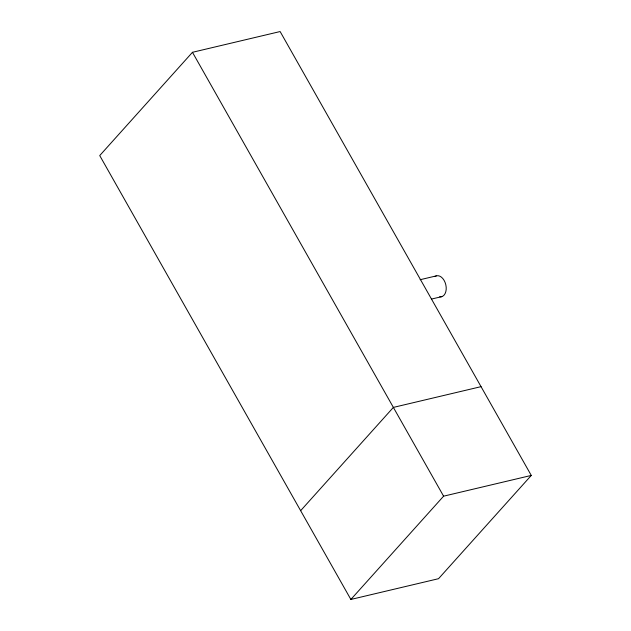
<?xml version="1.0" encoding="UTF-8"?>
<svg xmlns="http://www.w3.org/2000/svg" width="631" height="631" viewBox="0 0 631 631"><rect width="100%" height="100%" fill="white"/><g stroke="black" fill="none" stroke-linecap="round" stroke-linejoin="round"><path stroke-width="0.95" d="M192.463 52.302L99.73 155.573L350.868 599.45L438.537 578.698L531.27 475.427L280.132 31.55L192.463 52.302L443.601 496.179L350.868 599.45M300.64 510.676L393.373 407.405L481.043 386.653M420.128 279.714L436.258 275.897M431.367 299.102L441.803 296.633M443.601 496.179L531.27 475.427M435.027 276.488A10.735 6.941 76.7 0 1 445.817 284.778A10.735 6.941 76.7 0 1 439.689 296.775"/></g></svg>
